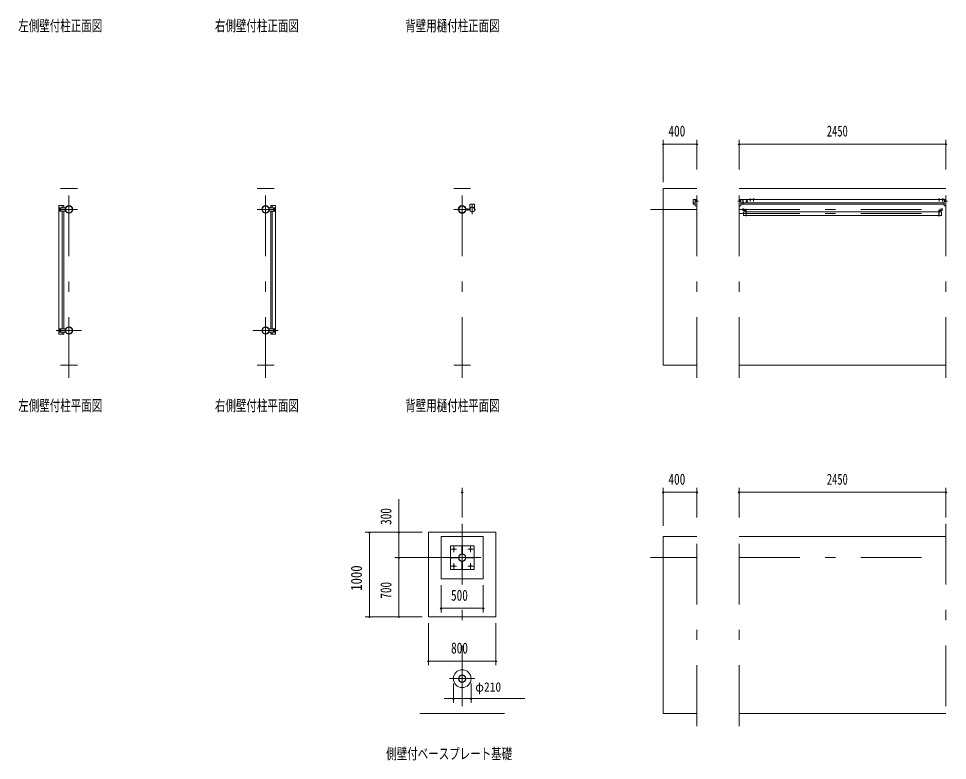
# Model space of a CAD drawing. Units: millimetres, scale not verified. Extents: x -26655 to 26659, y -10500 to 10500.
# Drawn here: x -26655 to -15650, y -8113 to 676 of the extents above; entities that cross this region are included whole.
import ezdxf
from ezdxf.enums import TextEntityAlignment as Align

# ---------------------------------------------------------------- set-up
doc = ezdxf.new("R2010")
doc.units = ezdxf.units.MM
doc.header["$LTSCALE"] = 60
doc.linetypes.add('USER3', pattern=[24, 12, -5, 2, -5])
for name, color, linetype, lineweight in [('0-2_1-05BOLD', 7, 'Continuous', 18), ('0-3_1-25CENTER', 3, 'USER3', 18), ('0-5_1-55DIM', 3, 'Continuous', 18)]:
    doc.layers.add(name, color=color, linetype=linetype, lineweight=lineweight)
doc.styles.add('ＭＳ ゴシック', font='')
doc.styles.get('ＭＳ ゴシック').set_extended_font_data('MS Gothic')

msp = doc.modelspace()

# ---------------------------------------------------------------- linework, layer by layer
at = {"layer": '0-2_1-05BOLD'}
for p, q in [((-26158.82, -1335.33), (-25958.83, -1335.33)), ((-23829.09, -1335.33), (-23629.09, -1335.33)), ((-21499.36, -1335.33), (-21299.36, -1335.33)), ((-19017.91, -1335.33), (-18617.91, -1335.33)), ((-19017.91, -3430.33), (-19017.91, -1335.33)), ((-18117.91, -1335.33), (-15667.91, -1335.33)), ((-26178.38, -1540.33), (-26178.38, -3064.33)), ((-26120.78, -1540.33), (-26178.38, -1540.33)), ((-26138.38, -1565.33), (-26138.38, -1540.33)), ((-26120.78, -1540.33), (-26120.78, -1565.33)), ((-23667.14, -1540.33), (-23667.14, -1565.33)), ((-23649.54, -1565.33), (-23649.54, -1540.33)), ((-21253.86, -1575.81), (-21253.86, -1523.38)), ((-18662.91, -1465.78), (-18617.91, -1465.78)), ((-18662.91, -1465.78), (-18662.91, -1523.38)), ((-18637.91, -1505.78), (-18662.91, -1505.78)), ((-18637.91, -1523.38), (-18662.91, -1523.38)), ((-18637.91, -1480.28), (-18637.91, -1540.78)), ((-18632.91, -1475.28), (-18617.91, -1475.28)), ((-18626.41, -1481.78), (-18622.71, -1481.78)), ((-18622.71, -1489.78), (-18626.41, -1489.78)), ((-18617.91, -1480), (-18622.91, -1482.89)), ((-18622.91, -1488.67), (-18622.91, -1482.89)), ((-18617.91, -1491.55), (-18622.91, -1488.67)), ((-18102.91, -1475.28), (-18117.91, -1475.28)), ((-18117.9, -1480), (-18112.91, -1482.89)), ((-15667.91, -1465.78), (-18113.62, -1465.78)), ((-18109.41, -1481.78), (-18113.1, -1481.78)), ((-18113.1, -1489.78), (-18109.41, -1489.78)), ((-15687.91, -1505.78), (-18097.91, -1505.78)), ((-15687.91, -1523.38), (-18097.91, -1523.38)), ((-18072.91, -1465.78), (-18072.91, -1523.38)), ((-18072.91, -1467.38), (-18071.91, -1467.38)), ((-18071.91, -1502.38), (-18072.91, -1502.38)), ((-18071.91, -1523.38), (-18071.91, -1465.78)), ((-18031.91, -1488.67), (-18026.91, -1491.55)), ((-18026.91, -1491.55), (-18021.91, -1488.67)), ((-18021.91, -1488.67), (-18021.91, -1482.89)), ((-17993.66, -1464.18), (-17993.66, -1465.78)), ((-17981.16, -1464.18), (-17993.66, -1464.18)), ((-17990.29, -1460.68), (-17990.29, -1464.18)), ((-17984.52, -1460.68), (-17984.52, -1464.18)), ((-17982.51, -1460.18), (-17981.63, -1460.68)), ((-17981.63, -1460.68), (-17981.63, -1464.18)), ((-17981.16, -1464.18), (-17981.16, -1465.78)), ((-17941.16, -1464.18), (-17953.66, -1464.18)), ((-17953.66, -1464.18), (-17953.66, -1465.78)), ((-17950.29, -1460.68), (-17950.29, -1464.18)), ((-17944.52, -1460.68), (-17944.52, -1464.18)), ((-17942.51, -1460.18), (-17941.63, -1460.68)), ((-17941.63, -1460.68), (-17941.63, -1464.18)), ((-17941.16, -1464.18), (-17941.16, -1465.78)), ((-15741.16, -1464.18), (-15753.66, -1464.18)), ((-15753.66, -1464.18), (-15753.66, -1465.78)), ((-15750.29, -1460.68), (-15750.29, -1464.18)), ((-15744.52, -1460.68), (-15744.52, -1464.18)), ((-15742.51, -1460.18), (-15741.63, -1460.68)), ((-15741.63, -1460.68), (-15741.63, -1464.18)), ((-15741.16, -1464.18), (-15741.16, -1465.78)), ((-15712.3, -1460.18), (-15713.18, -1460.68)), ((-15713.18, -1460.68), (-15713.18, -1464.18)), ((-15702.51, -1460.18), (-15712.3, -1460.18)), ((-15710.29, -1460.68), (-15710.29, -1464.18)), ((-15704.52, -1460.68), (-15704.52, -1464.18)), ((-15702.51, -1460.18), (-15701.63, -1460.68)), ((-15701.63, -1460.68), (-15701.63, -1464.18)), ((-15701.15, -1464.18), (-15701.15, -1465.78)), ((-15682.91, -1475.28), (-15667.91, -1475.28)), ((-15676.41, -1481.78), (-15672.71, -1481.78)), ((-15672.71, -1489.78), (-15676.41, -1489.78)), ((-15667.91, -1480), (-15672.91, -1482.89)), ((-15672.91, -1488.67), (-15672.91, -1482.89)), ((-15667.91, -1491.55), (-15672.91, -1488.67)), ((-26168.88, -1600.33), (-26168.88, -1570.33)), ((-26163.88, -1565.33), (-26103.38, -1565.33)), ((-26162.38, -1580.53), (-26162.38, -1576.83)), ((-26162.38, -1593.83), (-26162.38, -1590.13)), ((-26155.49, -1590.33), (-26161.27, -1590.33)), ((-26155.49, -1580.33), (-26152.6, -1585.33)), ((-26152.6, -1585.33), (-26155.49, -1590.33)), ((-26154.38, -1576.83), (-26154.38, -1580.53)), ((-26154.38, -1590.13), (-26154.38, -1593.83)), ((-26138.38, -2999.33), (-26138.38, -1605.33)), ((-26120.78, -1605.33), (-26120.78, -2999.33)), ((-23624.04, -1565.33), (-23684.54, -1565.33)), ((-23667.14, -1605.33), (-23667.14, -2999.33)), ((-23649.54, -2999.33), (-23649.54, -1605.33)), ((-23632.43, -1580.33), (-23635.31, -1585.33)), ((-23635.31, -1585.33), (-23632.43, -1590.33)), ((-23633.54, -1576.83), (-23633.54, -1580.53)), ((-23633.54, -1590.13), (-23633.54, -1593.83)), ((-23632.43, -1590.33), (-23626.66, -1590.33)), ((-23625.54, -1580.53), (-23625.54, -1576.83)), ((-23625.54, -1593.83), (-23625.54, -1590.13)), ((-23619.04, -1600.33), (-23619.04, -1570.33)), ((-21308.7, -1582.33), (-21354.91, -1582.33)), ((-21308.7, -1588.32), (-21354.91, -1588.32)), ((-21310.09, -1580.72), (-21353.44, -1580.72)), ((-21310.09, -1589.93), (-21353.44, -1589.93)), ((-18637.91, -1540.78), (-18617.91, -1540.78)), ((-18073.35, -1593.33), (-18073.35, -1573.33)), ((-18070.16, -1573.33), (-18073.35, -1573.33)), ((-18070.16, -1593.33), (-18070.16, -1573.33)), ((-18038.55, -1595.33), (-18068.15, -1595.33)), ((-18068.15, -1598.53), (-18038.55, -1598.53)), ((-18036.55, -1613.13), (-18065.4, -1613.13)), ((-18065.4, -1613.13), (-18065.4, -1655.83)), ((-18036.56, -1600.53), (-18036.56, -1666.33)), ((-18033.35, -1600.53), (-18033.35, -1666.33)), ((-15752.46, -1613.13), (-18033.35, -1613.13)), ((-15749.26, -1600.53), (-15749.26, -1666.33)), ((-15747.26, -1595.33), (-15717.66, -1595.33)), ((-15717.66, -1598.53), (-15747.26, -1598.53)), ((-15712.46, -1593.33), (-15712.46, -1573.33)), ((-18036.55, -1655.83), (-18065.4, -1655.83)), ((-18033.35, -1666.33), (-18036.56, -1666.33)), ((-15752.46, -1655.83), (-18033.35, -1655.83)), ((-15749.26, -1655.83), (-15720.41, -1655.83)), ((-26120.78, -3064.33), (-26178.38, -3064.33)), ((-26168.88, -3004.33), (-26168.88, -3034.33)), ((-26164.15, -3019.33), (-26161.27, -3014.33)), ((-26161.26, -3024.33), (-26164.15, -3019.33)), ((-26163.88, -3039.33), (-26103.38, -3039.33)), ((-26162.38, -3010.83), (-26162.38, -3014.53)), ((-26162.38, -3024.13), (-26162.38, -3027.83)), ((-26155.49, -3024.33), (-26161.26, -3024.33)), ((-26154.38, -3014.53), (-26154.38, -3010.83)), ((-26154.38, -3027.83), (-26154.38, -3024.13)), ((-26138.38, -3039.33), (-26138.38, -3064.33)), ((-26120.78, -3064.33), (-26120.78, -3039.33)), ((-23684.54, -2999.33), (-23684.54, -3039.33)), ((-23624.04, -2999.33), (-23684.54, -2999.33)), ((-23624.04, -3039.33), (-23684.54, -3039.33)), ((-23667.14, -3064.33), (-23667.14, -3039.33)), ((-23667.14, -3064.33), (-23609.54, -3064.33)), ((-23649.54, -3039.33), (-23649.54, -3064.33)), ((-23633.54, -3014.53), (-23633.54, -3010.83)), ((-23633.54, -3027.83), (-23633.54, -3024.13)), ((-23632.43, -3024.33), (-23626.66, -3024.33)), ((-23623.77, -3019.33), (-23626.66, -3014.33)), ((-23626.66, -3024.33), (-23623.77, -3019.33)), ((-23625.54, -3010.83), (-23625.54, -3014.53)), ((-23625.54, -3024.13), (-23625.54, -3027.83)), ((-23619.04, -3004.33), (-23619.04, -3034.33)), ((-25958.83, -3430.33), (-26158.82, -3430.33)), ((-23629.09, -3430.33), (-23829.09, -3430.33)), ((-21299.36, -3430.33), (-21499.36, -3430.33)), ((-18617.91, -3430.33), (-19017.91, -3430.33)), ((-15667.91, -3430.33), (-18117.91, -3430.33)), ((-21649.36, -5460.33), (-21149.36, -5460.33)), ((-21649.36, -5960.33), (-21649.36, -5460.33)), ((-21149.36, -5460.33), (-21149.36, -5960.33)), ((-20999.36, -6410.33), (-20999.36, -5410.33)), ((-19017.9, -7555.33), (-19017.9, -5460.33)), ((-19017.9, -5460.33), (-18617.91, -5460.33)), ((-18117.91, -5460.33), (-15667.91, -5460.33)), ((-21402.36, -5570.78), (-21396.36, -5570.78)), ((-21396.36, -5570.78), (-21396.36, -5665.78)), ((-21538.91, -5713.33), (-21538.91, -5707.33)), ((-21538.91, -5707.33), (-21443.91, -5707.33)), ((-21463.91, -5713.33), (-21463.91, -5707.33)), ((-21402.36, -5645.78), (-21396.36, -5645.78)), ((-21259.81, -5713.33), (-21354.81, -5713.33)), ((-21334.81, -5707.33), (-21334.81, -5713.33)), ((-21259.81, -5707.33), (-21259.81, -5713.33)), ((-21396.36, -5754.88), (-21402.36, -5754.88)), ((-21396.36, -5774.88), (-21402.36, -5774.88)), ((-21396.36, -5849.88), (-21396.36, -5754.88)), ((-21149.36, -5960.33), (-21649.36, -5960.33)), ((-21799.36, -6410.33), (-20999.36, -6410.33)), ((-20899.36, -7555.33), (-21899.36, -7555.33)), ((-18617.91, -7555.33), (-19017.9, -7555.33)), ((-15667.91, -7555.33), (-18117.91, -7555.33))]:
    msp.add_line(p, q, dxfattribs=at)
for points in [[(-23667.14, -1540.33), (-23609.54, -1540.33), (-23609.54, -3064.33)], [(-21308.86, -1575.81), (-21308.86, -1523.38), (-21253.86, -1523.38)], [(-18097.91, -1480.28), (-18097.91, -1540.78), (-18117.91, -1540.78)], [(-18117.91, -1491.55), (-18112.91, -1488.67), (-18112.91, -1482.89)], [(-18031.91, -1488.67), (-18031.91, -1482.89), (-18026.91, -1480), (-18021.91, -1482.89)], [(-17982.51, -1460.18), (-17992.31, -1460.18), (-17993.18, -1460.68), (-17993.18, -1464.18)], [(-17942.51, -1460.18), (-17952.31, -1460.18), (-17953.18, -1460.68), (-17953.18, -1464.18)], [(-15742.51, -1460.18), (-15752.31, -1460.18), (-15753.18, -1460.68), (-15753.18, -1464.18)], [(-15701.15, -1464.18), (-15713.66, -1464.18), (-15713.66, -1465.78)], [(-15687.91, -1480.28), (-15687.91, -1540.78), (-15667.91, -1540.78)], [(-26155.49, -1580.33), (-26161.26, -1580.33), (-26164.15, -1585.33), (-26161.27, -1590.33)], [(-26163.88, -1605.33), (-26103.38, -1605.33), (-26103.38, -1565.33)], [(-23624.04, -1605.33), (-23684.54, -1605.33), (-23684.54, -1565.33)], [(-23632.43, -1580.33), (-23626.66, -1580.33), (-23623.77, -1585.33), (-23626.66, -1590.33)], [(-15752.46, -1600.53), (-15752.46, -1666.33), (-15749.26, -1666.33)], [(-15749.26, -1613.13), (-15720.41, -1613.13), (-15720.41, -1655.83)], [(-15715.65, -1593.33), (-15715.65, -1573.33), (-15712.46, -1573.33)], [(-26163.88, -2999.33), (-26103.38, -2999.33), (-26103.38, -3039.33)], [(-26155.49, -3024.33), (-26152.6, -3019.33), (-26155.49, -3014.33), (-26161.27, -3014.33)], [(-23632.43, -3024.33), (-23635.31, -3019.33), (-23632.43, -3014.33), (-23626.66, -3014.33)], [(-21799.36, -6410.33), (-21799.36, -5410.33), (-20999.36, -5410.33)], [(-21402.36, -5570.78), (-21402.36, -5665.78), (-21396.36, -5665.78)], [(-21538.91, -5713.33), (-21443.91, -5713.33), (-21443.91, -5707.33)], [(-21259.81, -5707.33), (-21354.81, -5707.33), (-21354.81, -5713.33)], [(-21396.36, -5849.88), (-21402.36, -5849.88), (-21402.36, -5754.88)]]:
    msp.add_lwpolyline(points, dxfattribs=at)
msp.add_lwpolyline([(-21259.36, -5850.33), (-21539.36, -5850.33), (-21539.36, -5570.33), (-21259.36, -5570.33)], close=True, dxfattribs=at)
for centre, radius in [((-18026.91, -1485.78), 6.25), ((-18026.91, -1485.78), 4.9), ((-26158.38, -1585.33), 6.25), ((-26158.38, -1585.33), 4.9), ((-26058.82, -1585.33), 44.55), ((-26058.82, -1585.33), 40.35), ((-23729.09, -1585.33), 44.55), ((-23729.09, -1585.33), 40.35), ((-23629.54, -1585.33), 6.25), ((-23629.54, -1585.33), 4.9), ((-21447.76, -1585.33), 2.25), ((-21399.36, -1585.33), 44.55), ((-21399.36, -1585.33), 40.35), ((-21281.36, -1585.33), 27.5), ((-21250.01, -1585.33), 2.25), ((-26158.38, -3019.33), 6.25), ((-26158.38, -3019.33), 4.9), ((-26058.83, -3019.33), 44.55), ((-26058.83, -3019.33), 40.35), ((-23729.09, -3019.33), 44.55), ((-23729.09, -3019.33), 40.35), ((-23629.54, -3019.33), 6.25), ((-23629.54, -3019.33), 4.9), ((-21499.36, -5610.33), 8), ((-21299.36, -5610.33), 8), ((-21399.36, -5710.33), 44.55), ((-21399.36, -5710.33), 40.35), ((-21499.36, -5810.33), 8), ((-21299.36, -5810.33), 8), ((-21399.36, -7144.33), 105), ((-21399.36, -7144.33), 44.55), ((-21399.36, -7144.33), 40.35)]:
    msp.add_circle(centre, radius, dxfattribs=at)
for centre, radius, start, end in [((-21399.36, -1585.33), 46.15, 5.72713, 180.00108), ((-18632.91, -1480.28), 5, 90, 180), ((-18626.41, -1485.78), 4, 90, 270), ((-18617.91, -1485.78), 6.25, 90, 270), ((-18617.91, -1485.78), 4.9, 90, 270), ((-18117.91, -1485.78), 6.25, 270, 90), ((-18117.91, -1485.78), 4.9, 270, 90), ((-18109.41, -1485.78), 4, 270, 90), ((-18102.91, -1480.28), 5, 0, 90), ((-17991.74, -1462.49), 2.32, 51.45377, 90), ((-17987.41, -1468.69), 8.51, 70.16867, 109.82912), ((-17983.08, -1462.5), 2.32, 90, 128.53143), ((-17951.74, -1462.49), 2.32, 51.45377, 90), ((-17947.41, -1468.69), 8.51, 70.16867, 109.82912), ((-17943.08, -1462.5), 2.32, 90, 128.53143), ((-15751.74, -1462.49), 2.32, 51.45377, 90), ((-15747.41, -1468.69), 8.51, 70.16867, 109.82912), ((-15743.08, -1462.5), 2.32, 90, 128.53143), ((-15711.74, -1462.49), 2.32, 51.45377, 90), ((-15707.41, -1468.69), 8.51, 70.16867, 109.82912), ((-15703.08, -1462.5), 2.32, 90, 128.53143), ((-15682.91, -1480.28), 5, 90, 180), ((-15676.41, -1485.78), 4, 90, 270), ((-15667.91, -1485.78), 6.25, 90, 270), ((-15667.91, -1485.78), 4.9, 90, 270), ((-26163.88, -1570.33), 5, 90, 180), ((-26163.88, -1600.33), 5, 180, 270), ((-26158.38, -1576.83), 4, 0, 180), ((-26158.38, -1593.83), 4, 180, 0), ((-23629.54, -1576.83), 4, 0, 180), ((-23629.54, -1593.83), 4, 180, 0), ((-23624.04, -1570.33), 5, 0, 90), ((-23624.04, -1600.33), 5, 270, 0), ((-21447.76, -1585.33), 3.85, 52.09248, 0), ((-21399.36, -1585.33), 46.15, 183.78915, 354.28163), ((-21281.36, -1585.33), 29.1, 0, 170.90512), ((-21281.36, -1585.33), 29.1, 189.09488, 252.80957), ((-21281.36, -1602.73), 44.9, 109.58864, 127.76454), ((-21281.36, -1585.33), 29.1, 287.19043, 354.06984), ((-21281.36, -1602.73), 44.9, 52.23546, 70.41136), ((-21250.01, -1585.33), 3.85, 180, 128.65778), ((-18068.15, -1593.33), 5.2, 180, 270), ((-18068.15, -1593.33), 2, 180, 270), ((-18038.55, -1600.53), 5.2, 0, 90), ((-18038.55, -1600.53), 2, 0, 90), ((-15747.26, -1600.53), 5.2, 90, 180), ((-15747.26, -1600.53), 2, 90, 180), ((-15717.66, -1593.33), 2, 270, 0), ((-15717.66, -1593.33), 5.2, 270, 0), ((-26163.88, -3004.33), 5, 90, 180), ((-26163.88, -3034.33), 5, 180, 270), ((-26158.38, -3010.83), 4, 0, 180), ((-26158.38, -3027.83), 4, 180, 0), ((-23629.54, -3010.83), 4, 0, 180), ((-23629.54, -3027.83), 4, 180, 0), ((-23624.04, -3004.33), 5, 0, 90), ((-23624.04, -3034.33), 5, 270, 0)]:
    msp.add_arc(centre, radius, start, end, dxfattribs=at)
at = {"layer": '0-3_1-25CENTER'}
for p, q in [((-26058.82, -3580.33), (-26058.82, -1185.33)), ((-23729.09, -3580.33), (-23729.09, -1185.33)), ((-21399.36, -3580.33), (-21399.36, -1185.33)), ((-18617.91, -3580.33), (-18617.91, -1185.33)), ((-18117.91, -3580.33), (-18117.91, -1185.33)), ((-15667.91, -3580.33), (-15667.91, -1185.33)), ((-21281.36, -1530.33), (-21281.36, -1640.33)), ((-18600.41, -1485.78), (-18635.41, -1485.78)), ((-18135.41, -1485.78), (-18100.41, -1485.78)), ((-18039.41, -1485.78), (-18014.41, -1485.78)), ((-18026.91, -1505.78), (-18026.91, -1465.78)), ((-17987.41, -1457.76), (-17987.41, -1492.64)), ((-17947.41, -1457.76), (-17947.41, -1492.64)), ((-15747.41, -1457.76), (-15747.41, -1492.64)), ((-15707.41, -1457.76), (-15707.41, -1492.64)), ((-15650.41, -1485.78), (-15685.41, -1485.78)), ((-26158.82, -1585.33), (-25958.83, -1585.33)), ((-26158.38, -1567.83), (-26158.38, -1602.83)), ((-23829.09, -1585.33), (-23629.09, -1585.33)), ((-23629.54, -1567.83), (-23629.54, -1602.83)), ((-21499.36, -1585.33), (-21299.36, -1585.33)), ((-21331.84, -1596.09), (-21331.84, -1574.56)), ((-19167.91, -1585.33), (-18617.91, -1585.33)), ((-18117.91, -1585.33), (-15667.91, -1585.33)), ((-18117.91, -1634.48), (-15667.91, -1634.48)), ((-18048.35, -1576.33), (-18048.35, -1618.13)), ((-15737.46, -1576.33), (-15737.46, -1618.13)), ((-25908.83, -3019.33), (-26208.83, -3019.33)), ((-26158.38, -3036.83), (-26158.38, -3001.83)), ((-23879.09, -3019.33), (-23579.09, -3019.33)), ((-23629.54, -3036.83), (-23629.54, -3001.83)), ((-21399.36, -5310.33), (-21399.36, -7705.33)), ((-18617.91, -7705.33), (-18617.91, -5310.33)), ((-18117.91, -7705.33), (-18117.91, -5310.33)), ((-15667.91, -5310.33), (-15667.91, -7705.33)), ((-21533.5, -5610.33), (-21465.21, -5610.33)), ((-21499.36, -5576.18), (-21499.36, -5644.47)), ((-21333.5, -5610.33), (-21265.21, -5610.33)), ((-21299.36, -5576.18), (-21299.36, -5644.47)), ((-21899.36, -5710.33), (-20899.36, -5710.33)), ((-19167.91, -5710.33), (-18617.91, -5710.33)), ((-18117.91, -5710.33), (-15667.91, -5710.33)), ((-21533.5, -5810.33), (-21465.21, -5810.33)), ((-21499.36, -5776.18), (-21499.36, -5844.47)), ((-21333.5, -5810.33), (-21265.21, -5810.33)), ((-21299.36, -5776.18), (-21299.36, -5844.47)), ((-21549.36, -7144.33), (-21249.36, -7144.33))]:
    msp.add_line(p, q, dxfattribs=at)
at = {"layer": '0-5_1-55DIM'}
for p, q in [((-19017.91, -1260.33), (-19017.91, -760.33)), ((-18617.91, -1110.33), (-18617.91, -760.33)), ((-18117.91, -1110.33), (-18117.91, -760.33)), ((-15667.91, -1110.33), (-15667.91, -760.33)), ((-19007.91, -810.33), (-19027.91, -810.33)), ((-19017.91, -810.33), (-18617.91, -810.33)), ((-18607.91, -810.33), (-18627.91, -810.33)), ((-18107.91, -810.33), (-18127.91, -810.33)), ((-18117.91, -810.33), (-15667.91, -810.33)), ((-15657.91, -810.33), (-15677.91, -810.33)), ((-21389.36, -4935.33), (-21409.36, -4935.33)), ((-21399.36, -5235.33), (-21399.36, -4885.33)), ((-19007.9, -4935.33), (-19027.9, -4935.33)), ((-19017.9, -4885.33), (-19017.9, -5335.33)), ((-19017.9, -4935.33), (-18617.91, -4935.33)), ((-18607.91, -4935.33), (-18627.91, -4935.33)), ((-18617.91, -5235.33), (-18617.91, -4885.33)), ((-18107.91, -4935.33), (-18127.91, -4935.33)), ((-18117.91, -5235.33), (-18117.91, -4885.33)), ((-18117.91, -4935.33), (-15667.91, -4935.33)), ((-15657.91, -4935.33), (-15677.91, -4935.33)), ((-15667.91, -5235.33), (-15667.91, -4885.33)), ((-22149.36, -5017.83), (-22149.36, -6410.33)), ((-21874.36, -5410.33), (-22549.36, -5410.33)), ((-22489.36, -5410.33), (-22509.36, -5410.33)), ((-22499.36, -5410.33), (-22499.36, -6410.33)), ((-22139.36, -5410.33), (-22159.36, -5410.33)), ((-21874.35, -5710.33), (-22199.36, -5710.33)), ((-22139.36, -5710.33), (-22159.36, -5710.33)), ((-21649.36, -6035.33), (-21649.36, -6360.33)), ((-21149.36, -6035.33), (-21149.36, -6360.33)), ((-21639.36, -6310.33), (-21659.36, -6310.33)), ((-21649.36, -6310.33), (-21149.36, -6310.33)), ((-21139.36, -6310.33), (-21159.36, -6310.33)), ((-21874.36, -6410.33), (-22549.36, -6410.33)), ((-22489.36, -6410.33), (-22509.36, -6410.33)), ((-22139.36, -6410.33), (-22159.36, -6410.33)), ((-21799.36, -6485.33), (-21799.36, -6985.33)), ((-20999.36, -6485.33), (-20999.36, -6985.33)), ((-21789.36, -6935.33), (-21809.36, -6935.33)), ((-21799.36, -6935.33), (-20999.36, -6935.33)), ((-20989.36, -6935.33), (-21009.36, -6935.33)), ((-21504.36, -7201.75), (-21504.36, -7431.32)), ((-21294.36, -7201.75), (-21294.36, -7431.32)), ((-21613, -7381.32), (-20656.86, -7381.32)), ((-21494.36, -7381.32), (-21514.36, -7381.32)), ((-21284.36, -7381.32), (-21304.36, -7381.32))]:
    msp.add_line(p, q, dxfattribs=at)
for centre in [(-19017.91, -810.33), (-18617.91, -810.33), (-18117.91, -810.33), (-15667.91, -810.33), (-21399.36, -4935.33), (-19017.9, -4935.33), (-18617.91, -4935.33), (-18117.91, -4935.33), (-15667.91, -4935.33), (-22499.36, -5410.33), (-22149.36, -5410.33), (-22149.36, -5710.33), (-21649.36, -6310.33), (-21149.36, -6310.33), (-22499.36, -6410.33), (-22149.36, -6410.33), (-21799.36, -6935.33), (-20999.36, -6935.33), (-21504.36, -7381.32), (-21294.36, -7381.32)]:
    msp.add_arc(centre, 10, 180, 0, dxfattribs=at)

# ---------------------------------------------------------------- texts
at = {"layer": '0-5_1-55DIM', "color": 7, "style": 'ＭＳ ゴシック'}
for s, height, width, p in [('左側壁付柱正面図', 130.2, 0.7, (-26658.83, 487.43)), ('右側壁付柱正面図', 130.2, 0.7, (-24329.09, 487.43)), ('背壁用樋付柱正面図', 130.2, 0.7, (-22074.36, 487.43)), ('400', 130.2, 0.75, (-18955.53, -760.33)), ('2450', 130.2, 0.7, (-17078.92, -760.33)), ('左側壁付柱平面図', 130.2, 0.7, (-26658.83, -4012.56)), ('右側壁付柱平面図', 130.2, 0.7, (-24329.09, -4012.56)), ('背壁用樋付柱平面図', 130.2, 0.7, (-22074.36, -4012.56)), ('400', 130.2, 0.75, (-18955.53, -4885.33)), ('2450', 130.2, 0.7, (-17078.91, -4885.33)), ('500', 130.2, 0.75, (-21531.8, -6260.33)), ('800', 130.2, 0.75, (-21530.77, -6885.33)), ('φ210', 110.7, 0.9, (-21244.36, -7331.32)), ('側壁付ベースプレート基礎', 130.2, 0.7, (-22299.36, -8137.56))]:
    msp.add_text(s, height=height, dxfattribs=dict(at, width=width)).set_placement(p, align=Align.BOTTOM_LEFT)
for s, width, p in [('300', 0.75, (-22199.36, -5323.18)), ('1000', 0.85, (-22549.36, -6103.13)), ('700', 0.75, (-22199.36, -6197.33))]:
    msp.add_text(s, height=130.2, rotation=90, dxfattribs=dict(at, width=width)).set_placement(p, align=Align.BOTTOM_LEFT)

doc.saveas('drawing.dxf')
